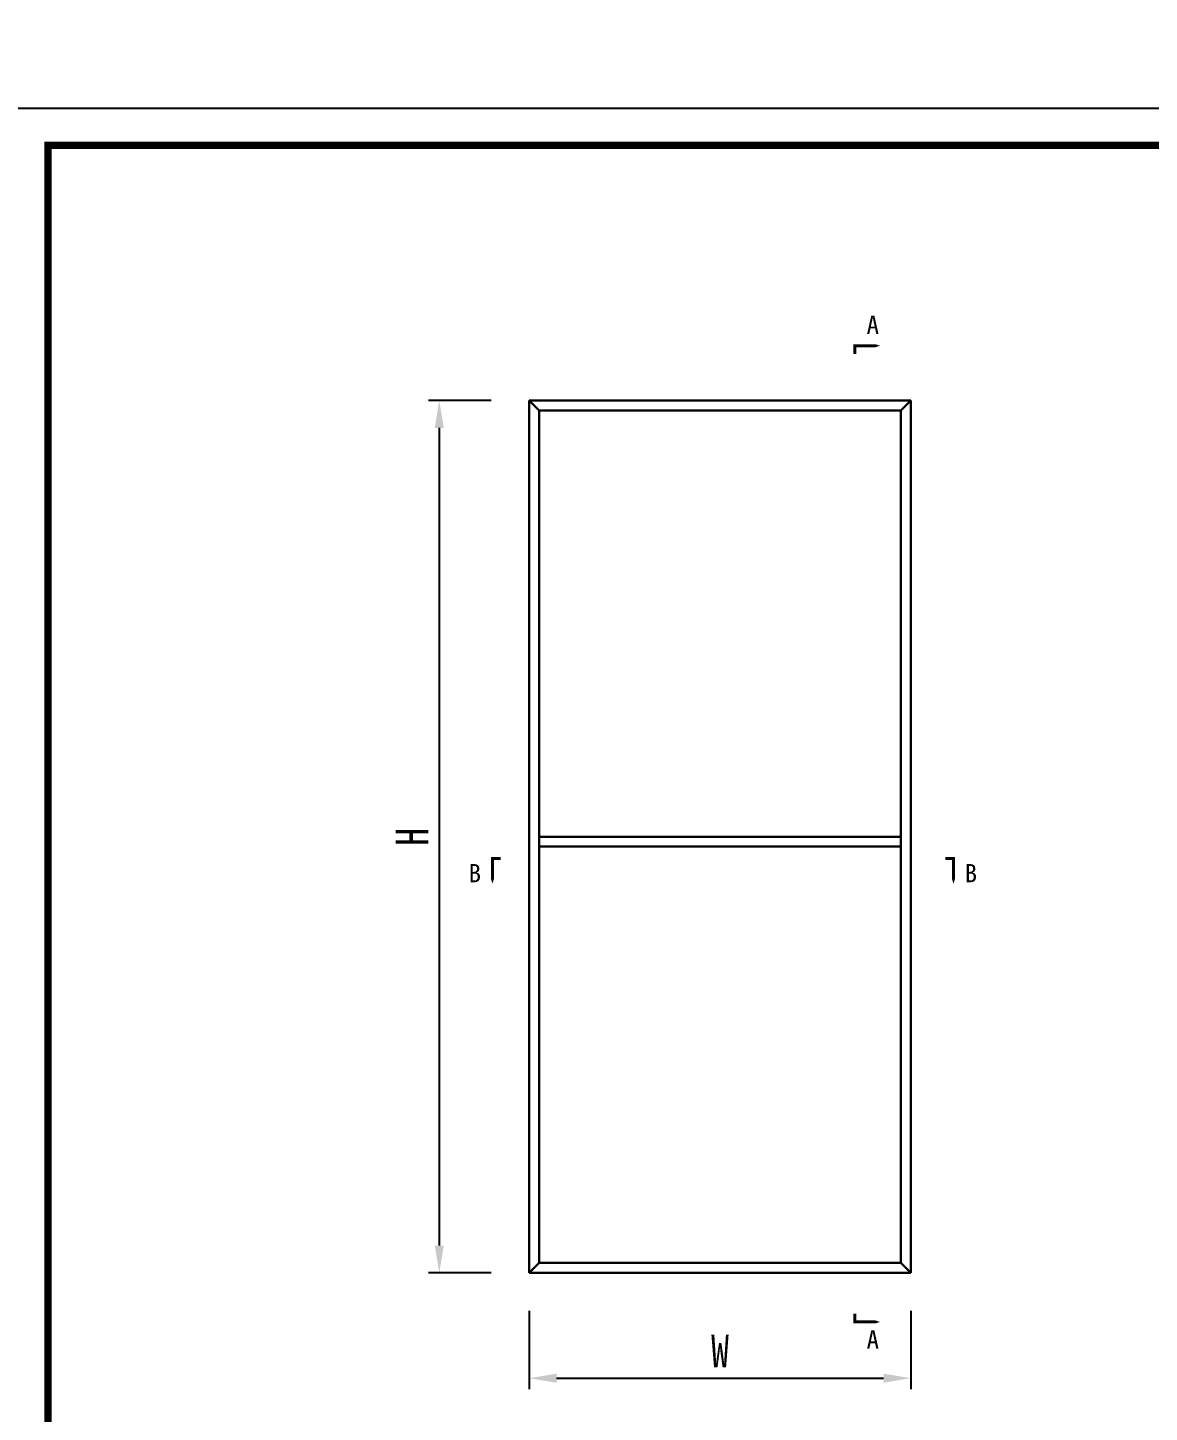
# Model space of a CAD drawing. Header units: millimetres. Extents: x 0 to 1097966, y -63096 to 223085.
# Drawn here: x 338555.3 to 338761.1, y -55449.8 to -55195.8 of the extents above; entities that cross this region are included whole.
import ezdxf

# ---------------------------------------------------------------- set-up
doc = ezdxf.new("R2010")
doc.units = ezdxf.units.MM
doc.styles.add('TEXT', font='', dxfattribs={"width": 0.8})
doc.styles.add('宋体', font='')
doc.styles.add('尺寸字体', font='', dxfattribs={"width": 0.75})
doc.styles.get('TEXT').set_extended_font_data('SimSun')
doc.styles.get('宋体').set_extended_font_data('SimSun')
doc.styles.get('尺寸字体').set_extended_font_data('SimHei')
doc.dimstyles.new('副本 (2) (2) ISO-25', dxfattribs={"dimtxt": 18, "dimasz": 13, "dimexe": 6, "dimexo": 12, "dimgap": 6, "dimtad": 1, "dimtxsty": 'TEXT', "dimcen": 2.5, "dimclrd": 5, "dimclre": 5, "dimclrt": 5, "dimadec": 0, "dimazin": 0, "dimtfac": 1, "dimtmove": 0, "dimatfit": 3, "dimldrblk": 'BOXFILLED', "dimfxl": 1.25, "dimarcsym": 0})
doc.dimstyles.new('副本 廖志利标注1', dxfattribs={"dimscale": 20, "dimtxt": 0.3, "dimasz": 0.1, "dimexe": 0.1, "dimexo": 0.2, "dimgap": 0.1, "dimtad": 1, "dimdec": 0, "dimzin": 0, "dimdsep": 46, "dimtxsty": '尺寸字体', "dimblk": 'ARCHTICK', "dimcen": 0.09, "dimclrd": 6, "dimclre": 6, "dimclrt": 2, "dimadec": 0, "dimazin": 0, "dimtfac": 1, "dimtdec": 0, "dimtix": 1, "dimtmove": 1, "dimatfit": 3, "dimldrblk": 'ARCHTICK', "dimfxl": 0.7, "dimfxlon": 1, "dimtolj": 1, "dimtzin": 0, "dimarcsym": 0})

# ---------------------------------------------------------------- blocks, each defined once
blk = doc.blocks.new('*D431')
at = {"color": 5, "lineweight": -2, "transparency": 16777216}
for p, q in [((338647.29, -55431.21), (338647.29, -55445.56)), ((338717.29, -55431.21), (338717.29, -55445.56)), ((338652.29, -55443.56), (338712.29, -55443.56))]:
    blk.add_line(p, q, dxfattribs=at)
at = {"color": 5, "lineweight": 5, "transparency": 16777216}
for points in [[(338652.29, -55442.72), (338652.29, -55444.39), (338647.29, -55443.56)], [(338712.29, -55442.72), (338712.29, -55444.39), (338717.29, -55443.56)]]:
    blk.add_solid(points, dxfattribs=at)
at = {"layer": 'Defpoints', "color": 0, "lineweight": 5, "transparency": 16777216}
for p in [(338647.29, -55424.21), (338717.29, -55424.21), (338717.29, -55443.56)]:
    blk.add_point(p, dxfattribs=at)
at = {"color": 5, "transparency": 16777216, "insert": (338682.29, -55438.56), "char_height": 6, "attachment_point": 5, "style": 'TEXT'}
blk.add_mtext('W', dxfattribs=at)
blk = doc.blocks.new('_BoxFilled')
at = {"color": 0, "linetype": 'ByBlock', "lineweight": -2}
blk.add_line((-0.5, 0), (-1, 0), dxfattribs=at)
at = {"color": 0, "linetype": 'ByBlock'}
blk.add_solid([(-0.5, 0.5), (0.5, 0.5), (-0.5, -0.5), (0.5, -0.5)], dxfattribs=at)
blk = doc.blocks.new('*D429')
at = {"color": 5, "lineweight": -2, "transparency": 16777216}
for p, q in [((338640.29, -55264.21), (338628.78, -55264.21)), ((338630.78, -55269.21), (338630.78, -55419.21)), ((338640.29, -55424.21), (338628.78, -55424.21))]:
    blk.add_line(p, q, dxfattribs=at)
at = {"color": 5, "lineweight": 5, "transparency": 16777216}
for points in [[(338629.94, -55269.21), (338631.61, -55269.21), (338630.78, -55264.21)], [(338629.94, -55419.21), (338631.61, -55419.21), (338630.78, -55424.21)]]:
    blk.add_solid(points, dxfattribs=at)
at = {"layer": 'Defpoints', "color": 0, "lineweight": 5, "transparency": 16777216}
for p in [(338647.29, -55264.21), (338630.78, -55424.21), (338647.29, -55424.21)]:
    blk.add_point(p, dxfattribs=at)
at = {"color": 5, "transparency": 16777216, "insert": (338625.78, -55344.21), "char_height": 6, "attachment_point": 5, "rotation": 90, "style": 'TEXT'}
blk.add_mtext('H', dxfattribs=at)
blk = doc.blocks.new('_ArchTick')
at = {"color": 0, "linetype": 'ByBlock', "const_width": 0.15}
blk.add_lwpolyline([(-0.5, -0.5), (0.5, 0.5)], dxfattribs=at)
blk = doc.blocks.new('*D688')
at = {"color": 6, "lineweight": -2, "transparency": 16777216}
for p, q in [((338632.65, -56754.61), (338632.65, -56768.55)), ((338635.65, -56752.55), (338635.65, -56768.55)), ((338632.65, -56766.55), (338630.65, -56766.55)), ((338632.65, -56766.55), (338635.65, -56766.55)), ((338635.65, -56766.55), (338637.65, -56766.55))]:
    blk.add_line(p, q, dxfattribs=at)
at = {"layer": 'Defpoints', "color": 0, "lineweight": 13, "transparency": 16777216}
for p in [(338635.65, 0, 0), (338632.65, -56750.61, 0), (338635.65, -56766.55)]:
    blk.add_point(p, dxfattribs=at)
at = {"color": 6, "lineweight": -2, "transparency": 16777216, "xscale": 2, "yscale": 2, "zscale": 2}
blk.add_blockref('_ArchTick', (338632.65, -56766.55), dxfattribs=at)
at = {"color": 6, "lineweight": -2, "transparency": 16777216, "xscale": 2, "yscale": 2, "zscale": 2, "rotation": 180}
blk.add_blockref('_ArchTick', (338635.65, -56766.55), dxfattribs=at)
at = {"color": 2, "transparency": 16777216, "insert": (338634.15, -56761.55), "char_height": 6, "attachment_point": 5, "style": '尺寸字体'}
blk.add_mtext('\\A1;3', dxfattribs=at)
blk = doc.blocks.new('*D689')
at = {"color": 6, "lineweight": -2, "transparency": 16777216}
for p, q in [((338635.65, -4), (338635.65, -17.94)), ((338642.65, -29.94), (338642.65, -13.94)), ((338635.65, -15.94), (338633.65, -15.94)), ((338635.65, -15.94), (338642.65, -15.94)), ((338642.65, -15.94), (338644.65, -15.94))]:
    blk.add_line(p, q, dxfattribs=at)
at = {"layer": 'Defpoints', "color": 0, "lineweight": 13, "transparency": 16777216}
for p in [(338635.65, 0, 0), (338642.65, -15.94), (338642.65, -56750.61, 0)]:
    blk.add_point(p, dxfattribs=at)
at = {"color": 6, "lineweight": -2, "transparency": 16777216, "xscale": 2, "yscale": 2, "zscale": 2}
blk.add_blockref('_ArchTick', (338635.65, -15.94), dxfattribs=at)
at = {"color": 6, "lineweight": -2, "transparency": 16777216, "xscale": 2, "yscale": 2, "zscale": 2, "rotation": 180}
blk.add_blockref('_ArchTick', (338642.65, -15.94), dxfattribs=at)
at = {"color": 2, "transparency": 16777216, "insert": (338639.15, -10.94), "char_height": 6, "attachment_point": 5, "style": '尺寸字体'}
blk.add_mtext('\\A1;7', dxfattribs=at)

msp = doc.modelspace()

# ---------------------------------------------------------------- linework, layer by layer
at = {"lineweight": 30}
for p, q in [((338647.292, -55264.209), (338647.292, -55424.209)), ((338647.292, -55264.209), (338717.292, -55264.209)), ((338649.092, -55266.009), (338647.292, -55264.209)), ((338649.092, -55266.009), (338649.092, -55422.409)), ((338649.092, -55266.009), (338715.492, -55266.009)), ((338715.492, -55266.009), (338717.292, -55264.209)), ((338715.492, -55266.009), (338715.492, -55422.409)), ((338717.292, -55264.209), (338717.292, -55424.209)), ((338715.492, -55344.209), (338649.092, -55344.209)), ((338715.492, -55346.009), (338649.092, -55346.009)), ((338649.092, -55422.409), (338647.292, -55424.209)), ((338649.092, -55422.409), (338715.492, -55422.409)), ((338715.492, -55422.409), (338717.292, -55424.209)), ((338647.292, -55424.209), (338717.292, -55424.209))]:
    msp.add_line(p, q, dxfattribs=at)
msp.add_lwpolyline([(338552.218, -55611.578), (339119.218, -55611.578), (339119.218, -55210.628), (338552.218, -55210.628)], close=True)
at = {"const_width": 1.35}
msp.add_lwpolyline([(338558.968, -55604.828), (339112.468, -55604.828), (339112.468, -55217.378), (338558.968, -55217.378)], close=True, dxfattribs=at)
for points in [[(338711.657, -55254.134, 0, 1.08, 0), (338709.974, -55254.134, 0.54, 0.54, 0), (338707.026, -55254.134, 0.54, 0.54, 0), (338707.026, -55255.649, 0.54, 0.54, 0)], [(338640.529, -55352.828, 0, 1.08, 0), (338640.529, -55351.145, 0.54, 0.54, 0), (338640.529, -55348.197, 0.54, 0.54, 0), (338642.044, -55348.197, 0.54, 0.54, 0)], [(338725.123, -55352.828, 0, 1.08, 0), (338725.123, -55351.145, 0.54, 0.54, 0), (338725.123, -55348.197, 0.54, 0.54, 0), (338723.608, -55348.197, 0.54, 0.54, 0)], [(338711.657, -55433.233, 0, 1.08, 0), (338709.974, -55433.233, 0.54, 0.54, 0), (338707.026, -55433.233, 0.54, 0.54, 0), (338707.026, -55431.718, 0.54, 0.54, 0)]]:
    msp.add_lwpolyline(points, format="xyseb")

# ---------------------------------------------------------------- texts
at = {"color": 4, "char_height": 3.3539, "width": 4.17765, "attachment_point": 4, "style": '宋体'}
for s, insert in [('{\\C256;A}', (338709.18, -55250.303)), ('{\\C256;B}', (338636.158, -55350.901)), ('{\\C256;B}', (338727.171, -55350.901)), ('{\\C256;A}', (338709.18, -55436.477))]:
    msp.add_mtext(s, dxfattribs=dict(at, insert=insert))

# ---------------------------------------------------------------- dimensions: what is measured, and where the dimension line sits
at = {"color": 2}
for base, p1, p2, picture, middle in [((338635.651, -56766.552, 0), (338632.651, -56750.61, 0), (338635.651, 0, 0), '*D688', (338634.151, -56761.552, 0)), ((338642.651, -15.942, 0), (338635.651, 0, 0), (338642.651, -56750.61, 0), '*D689', (338639.151, -10.942, 0))]:
    dim = msp.add_linear_dim(base=base, p1=p1, p2=p2, dimstyle='副本 廖志利标注1', dxfattribs=at)
    dim.commit()
    dim.dimension.update_dxf_attribs({"geometry": picture, "text_midpoint": middle})
dim = msp.add_linear_dim(base=(338630.778, -55424.209), p1=(338647.292, -55264.209), p2=(338647.292, -55424.209), angle=90, text='H', dimstyle='副本 (2) (2) ISO-25', override={"dimtxt": 6, "dimasz": 5, "dimexe": 2, "dimexo": 7, "dimgap": 2, "dimfxl": 30, "dimfxlon": 1})
dim.commit()
dim.dimension.update_dxf_attribs({"geometry": '*D429', "text_midpoint": (338625.778, -55344.209)})
dim = msp.add_linear_dim(base=(338717.292, -55443.556), p1=(338647.292, -55424.209), p2=(338717.292, -55424.209), text='W', dimstyle='副本 (2) (2) ISO-25', override={"dimtxt": 6, "dimasz": 5, "dimexe": 2, "dimexo": 7, "dimgap": 2, "dimfxl": 30, "dimfxlon": 1})
dim.commit()
dim.dimension.update_dxf_attribs({"geometry": '*D431', "text_midpoint": (338682.292, -55438.556)})

doc.saveas('drawing.dxf')
